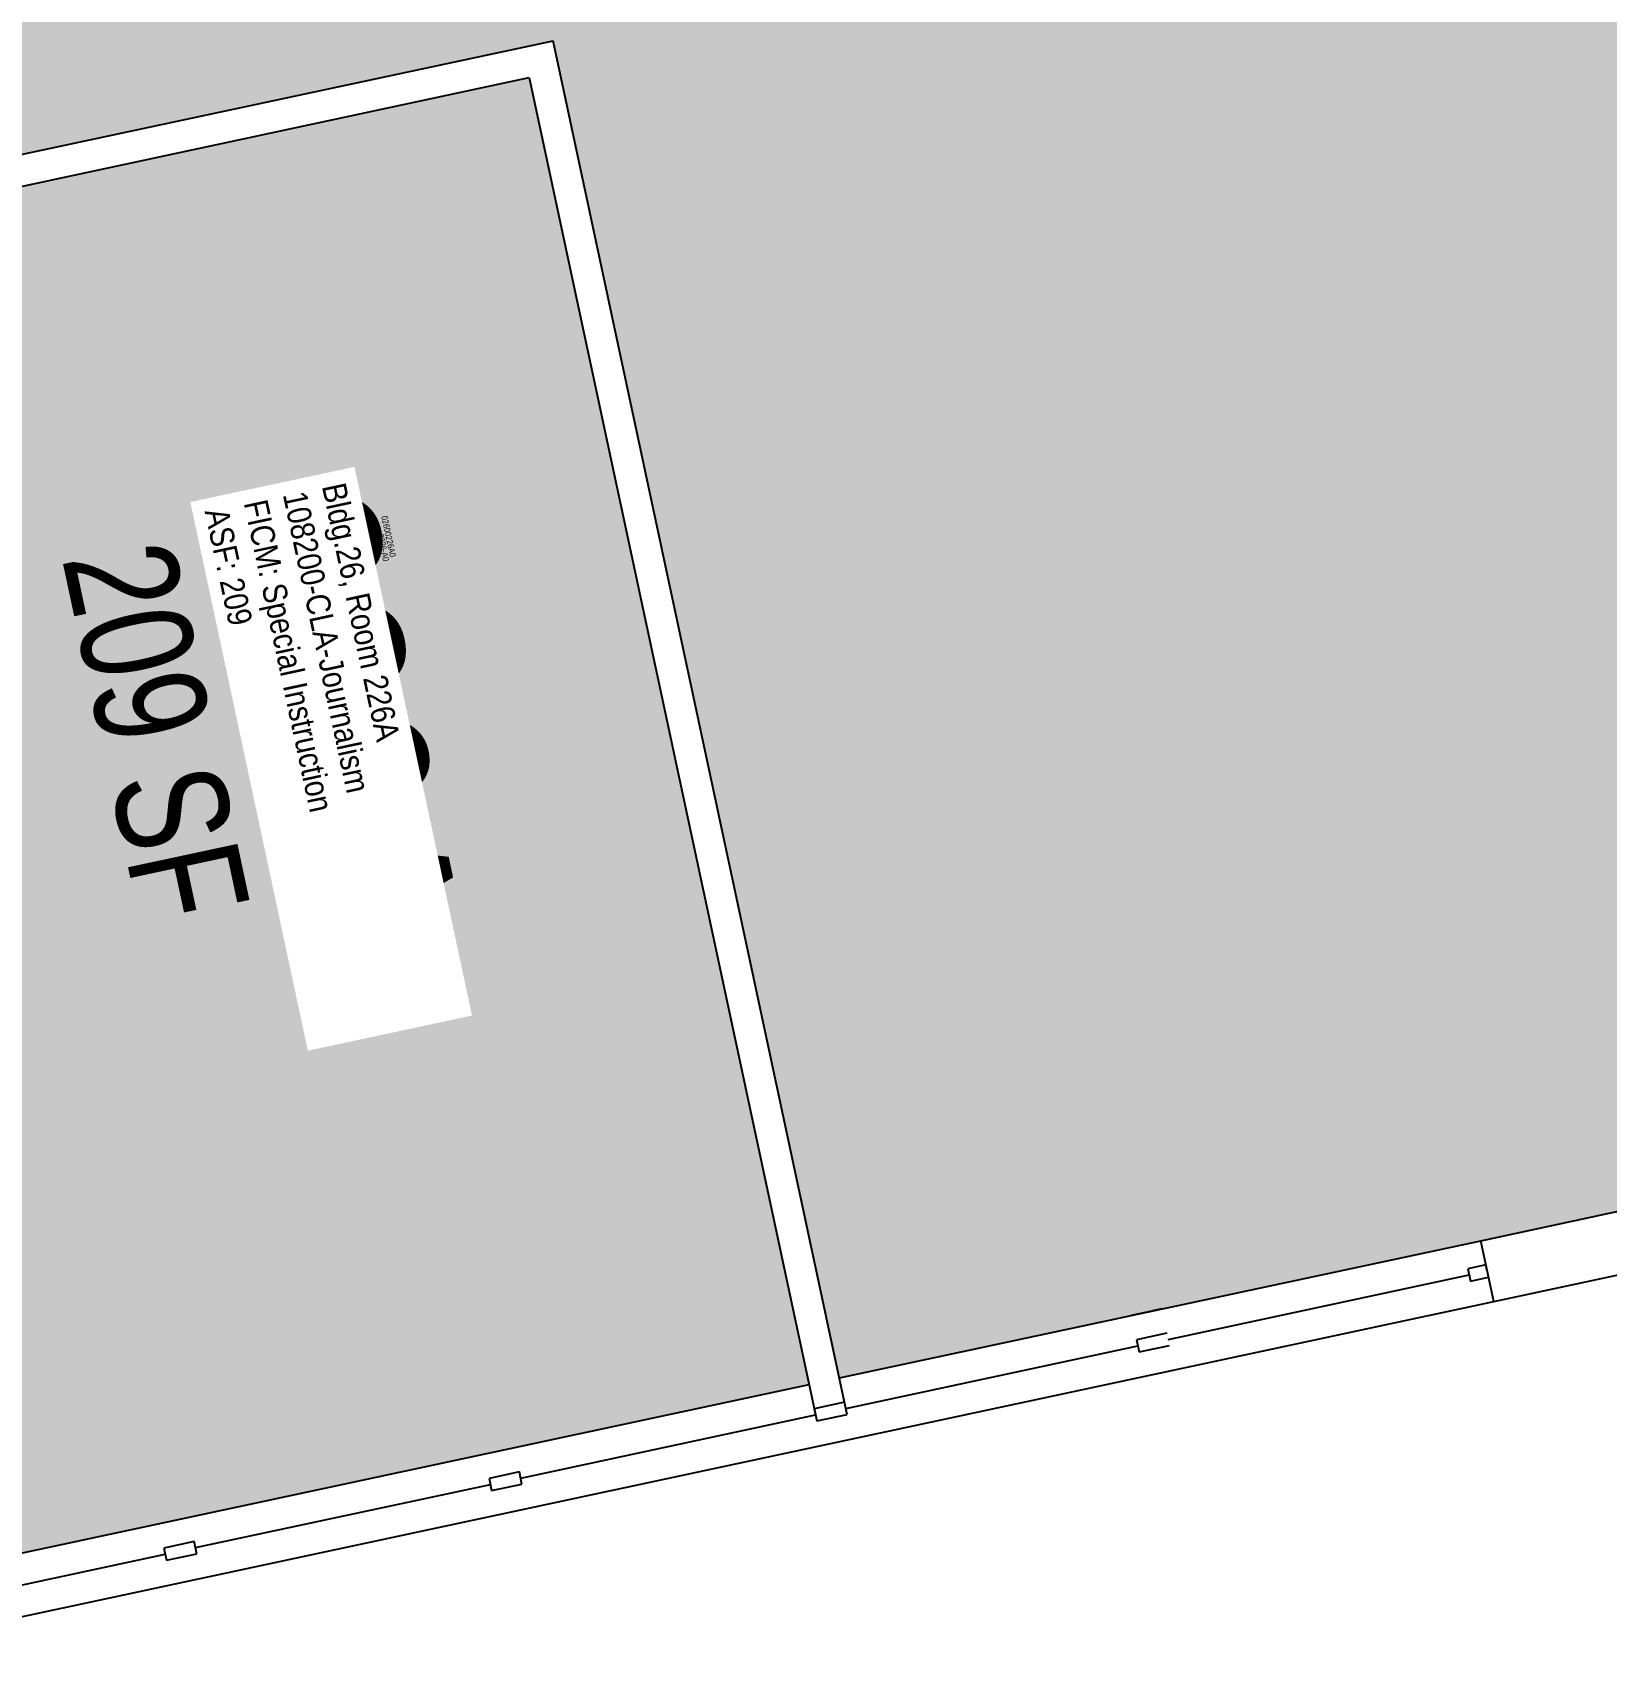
# Model space of a CAD drawing. Header units: inches. Extents: x 69208489 to 69211574, y 27667965 to 27670281.
# Drawn here: x 69209992.1 to 69210245.4, y 27668028.8 to 27668289.2 of the extents above; entities that cross this region are included whole.
import ezdxf
from ezdxf.enums import TextEntityAlignment as Align

# ---------------------------------------------------------------- set-up
doc = ezdxf.new("R2010")
doc.units = ezdxf.units.IN
doc.header["$LTSCALE"] = 10
doc.header["$MEASUREMENT"] = 0
for name, color, linetype in [('A-GLAZ', 1, 'CONTINUOUS'), ('A-IDEN-RNUM', 7, 'CONTINUOUS'), ('A-IDEN-SNUM', 4, 'CONTINUOUS'), ('A-IDEN-VNUM', 4, 'CONTINUOUS'), ('A-WALL', 5, 'CONTINUOUS'), ('AREA-TEXT', 3, 'CONTINUOUS'), ('Rooms-Category-Color', 7, 'CONTINUOUS'), ('Rooms-College-Color', 7, 'CONTINUOUS'), ('Rooms-Department-Color', 7, 'CONTINUOUS'), ('Rooms-Division-Color', 7, 'CONTINUOUS'), ('Rooms-Information', 7, 'CONTINUOUS')]:
    doc.layers.add(name, color=color, linetype=linetype)
doc.styles.add('CP_AREA', font='arial.ttf', dxfattribs={"height": 15})
doc.styles.add('CP_ROOMSNUMBER', font='arial.ttf', dxfattribs={"height": 1})
doc.styles.add('CP_ROOMVNUMBER', font='arial.ttf', dxfattribs={"width": 0.85, "height": 0.075})

msp = doc.modelspace()

# ---------------------------------------------------------------- hatches: boundary and pattern name
at = {"layer": 'Rooms-Category-Color', "true_color": 0xe3f498}
for points in [[(69210370.35, 27668369.37), (69210401.64, 27668376.07), (69210484.76, 27668393.87), (69210486.01, 27668388.01), (69210492.71, 27668356.72), (69210494.39, 27668348.89), (69210619.55, 27668375.7), (69210640.07, 27668279.87), (69210659.76, 27668187.95), (69210534.6, 27668161.15), (69210522.37, 27668158.53), (69210368.85, 27668125.66), (69210363.96, 27668124.61), (69210259.34, 27668102.2), (69210225.11, 27668094.87), (69210173.78, 27668083.88), (69210121.95, 27668072.78), (69210097.9, 27668185.1), (69210075.88, 27668287.9), (69209975.17, 27668266.34), (69209939.96, 27668258.8), (69209934.1, 27668257.54), (69209931.58, 27668269.27), (69209924.05, 27668304.48), (69209921.53, 27668316.21), (69209986.07, 27668330.03), (69210021.27, 27668337.57), (69210215.86, 27668379.24), (69210189.48, 27668502.45), (69210223.7, 27668509.78), (69210223.38, 27668511.24), (69210225.34, 27668511.66), (69210260.54, 27668519.2), (69210262.5, 27668519.62), (69210262.81, 27668518.15), (69210278.46, 27668521.5), (69210317.57, 27668529.88), (69210327.35, 27668531.97), (69210362.53, 27668367.7)], [(69209941.01, 27668253.91), (69209976.21, 27668261.45), (69210072.04, 27668281.97), (69210117.06, 27668071.73), (69209980.17, 27668042.42), (69209935.14, 27668252.65)]]:
    msp.add_hatch(color=61, dxfattribs=at).paths.add_polyline_path(points)
at = {"layer": 'Rooms-College-Color', "true_color": 0xb2d6e9}
for points in [[(69210370.35, 27668369.37), (69210401.64, 27668376.07), (69210484.76, 27668393.87), (69210486.01, 27668388.01), (69210492.71, 27668356.72), (69210494.39, 27668348.89), (69210619.55, 27668375.7), (69210640.07, 27668279.87), (69210659.76, 27668187.95), (69210534.6, 27668161.15), (69210522.37, 27668158.53), (69210368.85, 27668125.66), (69210363.96, 27668124.61), (69210259.34, 27668102.2), (69210225.11, 27668094.87), (69210173.78, 27668083.88), (69210121.95, 27668072.78), (69210097.9, 27668185.1), (69210075.88, 27668287.9), (69209975.17, 27668266.34), (69209939.96, 27668258.8), (69209934.1, 27668257.54), (69209931.58, 27668269.27), (69209924.05, 27668304.48), (69209921.53, 27668316.21), (69209986.07, 27668330.03), (69210021.27, 27668337.57), (69210215.86, 27668379.24), (69210189.48, 27668502.45), (69210223.7, 27668509.78), (69210223.38, 27668511.24), (69210225.34, 27668511.66), (69210260.54, 27668519.2), (69210262.5, 27668519.62), (69210262.81, 27668518.15), (69210278.46, 27668521.5), (69210317.57, 27668529.88), (69210327.35, 27668531.97), (69210362.53, 27668367.7)], [(69209941.01, 27668253.91), (69209976.21, 27668261.45), (69210072.04, 27668281.97), (69210117.06, 27668071.73), (69209980.17, 27668042.42), (69209935.14, 27668252.65)]]:
    msp.add_hatch(color=254, dxfattribs=at).paths.add_polyline_path(points)
at = {"layer": 'Rooms-Department-Color', "true_color": 0xb2d6e9}
for points in [[(69210370.35, 27668369.37), (69210401.64, 27668376.07), (69210484.76, 27668393.87), (69210486.01, 27668388.01), (69210492.71, 27668356.72), (69210494.39, 27668348.89), (69210619.55, 27668375.7), (69210640.07, 27668279.87), (69210659.76, 27668187.95), (69210534.6, 27668161.15), (69210522.37, 27668158.53), (69210368.85, 27668125.66), (69210363.96, 27668124.61), (69210259.34, 27668102.2), (69210225.11, 27668094.87), (69210173.78, 27668083.88), (69210121.95, 27668072.78), (69210097.9, 27668185.1), (69210075.88, 27668287.9), (69209975.17, 27668266.34), (69209939.96, 27668258.8), (69209934.1, 27668257.54), (69209931.58, 27668269.27), (69209924.05, 27668304.48), (69209921.53, 27668316.21), (69209986.07, 27668330.03), (69210021.27, 27668337.57), (69210215.86, 27668379.24), (69210189.48, 27668502.45), (69210223.7, 27668509.78), (69210223.38, 27668511.24), (69210225.34, 27668511.66), (69210260.54, 27668519.2), (69210262.5, 27668519.62), (69210262.81, 27668518.15), (69210278.46, 27668521.5), (69210317.57, 27668529.88), (69210327.35, 27668531.97), (69210362.53, 27668367.7)], [(69209941.01, 27668253.91), (69209976.21, 27668261.45), (69210072.04, 27668281.97), (69210117.06, 27668071.73), (69209980.17, 27668042.42), (69209935.14, 27668252.65)]]:
    msp.add_hatch(color=254, dxfattribs=at).paths.add_polyline_path(points)
at = {"layer": 'Rooms-Division-Color', "true_color": 0xb2d6e9}
for points in [[(69210370.35, 27668369.37), (69210401.64, 27668376.07), (69210484.76, 27668393.87), (69210486.01, 27668388.01), (69210492.71, 27668356.72), (69210494.39, 27668348.89), (69210619.55, 27668375.7), (69210640.07, 27668279.87), (69210659.76, 27668187.95), (69210534.6, 27668161.15), (69210522.37, 27668158.53), (69210368.85, 27668125.66), (69210363.96, 27668124.61), (69210259.34, 27668102.2), (69210225.11, 27668094.87), (69210173.78, 27668083.88), (69210121.95, 27668072.78), (69210097.9, 27668185.1), (69210075.88, 27668287.9), (69209975.17, 27668266.34), (69209939.96, 27668258.8), (69209934.1, 27668257.54), (69209931.58, 27668269.27), (69209924.05, 27668304.48), (69209921.53, 27668316.21), (69209986.07, 27668330.03), (69210021.27, 27668337.57), (69210215.86, 27668379.24), (69210189.48, 27668502.45), (69210223.7, 27668509.78), (69210223.38, 27668511.24), (69210225.34, 27668511.66), (69210260.54, 27668519.2), (69210262.5, 27668519.62), (69210262.81, 27668518.15), (69210278.46, 27668521.5), (69210317.57, 27668529.88), (69210327.35, 27668531.97), (69210362.53, 27668367.7)], [(69209941.01, 27668253.91), (69209976.21, 27668261.45), (69210072.04, 27668281.97), (69210117.06, 27668071.73), (69209980.17, 27668042.42), (69209935.14, 27668252.65)]]:
    msp.add_hatch(color=254, dxfattribs=at).paths.add_polyline_path(points)

# ---------------------------------------------------------------- linework, layer by layer
at = {"layer": 'A-GLAZ'}
for p, q in [((69210121.95, 27668072.78), (69210225.11, 27668094.87)), ((69210174.82, 27668078.99), (69210223.23, 27668089.36)), ((69209964.17, 27668028.77), (69210227.21, 27668085.1)), ((69210123, 27668067.89), (69210169.93, 27668077.94)), ((69209962.08, 27668038.54), (69210117.06, 27668071.73)), ((69210070.68, 27668056.69), (69210118.11, 27668066.85)), ((69210018.37, 27668045.49), (69210065.8, 27668055.64)), ((69209966.06, 27668034.28), (69210013.48, 27668044.44))]:
    msp.add_line(p, q, dxfattribs=at)
at = {"layer": 'A-WALL'}
for p, q in [((69209975.17, 27668266.34), (69210075.88, 27668287.9)), ((69210122.79, 27668068.87), (69210075.88, 27668287.9)), ((69209976.21, 27668261.45), (69210072.04, 27668281.97)), ((69210072.04, 27668281.97), (69210118.32, 27668065.87)), ((69210225.11, 27668094.87), (69210259.34, 27668102.2)), ((69210227.21, 27668085.1), (69210225.11, 27668094.87)), ((69210227.21, 27668085.1), (69210261.43, 27668092.42)), ((69210225.95, 27668090.96), (69210223.02, 27668090.33)), ((69210223.02, 27668090.33), (69210223.44, 27668088.38)), ((69210226.16, 27668089.98), (69210225.95, 27668090.96)), ((69210223.44, 27668088.38), (69210226.37, 27668089.01)), ((69210172.19, 27668083.54), (69210168.89, 27668082.83)), ((69210173.78, 27668083.88), (69210172.31, 27668083.57)), ((69210174.61, 27668079.97), (69210169.73, 27668078.92)), ((69210169.73, 27668078.92), (69210170.14, 27668076.97)), ((69210170.14, 27668076.97), (69210175.03, 27668078.01)), ((69210122.79, 27668068.87), (69210117.9, 27668067.82)), ((69210123.21, 27668066.91), (69210122.79, 27668068.87)), ((69210117.9, 27668067.82), (69210118.32, 27668065.87)), ((69210118.32, 27668065.87), (69210123.21, 27668066.91)), ((69210070.48, 27668057.67), (69210065.59, 27668056.62)), ((69210065.59, 27668056.62), (69210066.01, 27668054.66)), ((69210066.01, 27668054.66), (69210070.89, 27668055.71)), ((69210070.89, 27668055.71), (69210070.48, 27668057.67)), ((69210018.16, 27668046.46), (69210013.27, 27668045.42)), ((69210013.27, 27668045.42), (69210013.69, 27668043.46)), ((69210018.58, 27668044.51), (69210018.16, 27668046.46)), ((69210013.69, 27668043.46), (69210018.58, 27668044.51))]:
    msp.add_line(p, q, dxfattribs=at)

# ---------------------------------------------------------------- texts
at = {"layer": 'A-IDEN-RNUM', "style": 'CP_ROOMSNUMBER', "width": 0.85}
msp.add_text('0226-A0', height=1, rotation=282.09, dxfattribs=at).set_placement((69210048.59, 27668206.37), align=Align.MIDDLE)
at = {"layer": 'A-IDEN-SNUM', "style": 'CP_ROOMSNUMBER', "width": 0.85}
msp.add_text('02600226A0', height=1, rotation=282.09, dxfattribs=at).set_placement((69210049.45, 27668208.17), align=Align.MIDDLE)
at = {"layer": 'A-IDEN-VNUM', "style": 'CP_ROOMVNUMBER', "width": 0.85}
msp.add_text('226A', height=27, rotation=282.0874, dxfattribs=at).set_placement((69210040.65, 27668178.35), align=Align.MIDDLE)
at = {"layer": 'AREA-TEXT', "style": 'CP_AREA', "width": 0.75}
msp.add_text('209 SF', height=18, rotation=282.09, dxfattribs=at).set_placement((69210012.04, 27668176.79), align=Align.MIDDLE_CENTER)

# ---------------------------------------------------------------- next in the draw order: texts
at = {"layer": 'Rooms-Information', "insert": (69210019.78, 27668212.19), "char_height": 3.8571, "width": 86.4, "attachment_point": 7, "rotation": 282.0874, "style": 'CP_ROOMVNUMBER', "bg_fill": 3, "box_fill_scale": 1.5, "bg_fill_color": 256, "bg_fill_true_color": 13158600, "bg_fill_transparency": 0}
msp.add_mtext('Bldg.26, Room 226A^M^J108200-CLA-Journalism^M^JFICM: Special Instruction^M^JASF: 209', dxfattribs=at)

doc.saveas('drawing.dxf')
